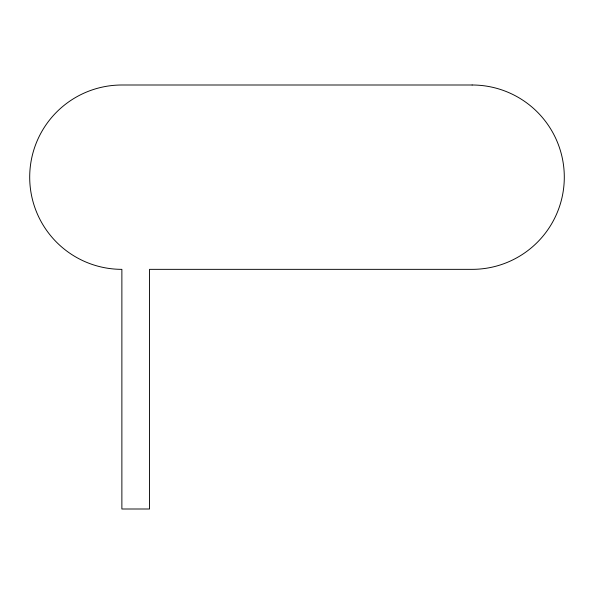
<?xml version="1.0" encoding="UTF-8"?>
<svg xmlns="http://www.w3.org/2000/svg" width="594" height="594" viewBox="0 0 594 594"><rect width="100%" height="100%" fill="white"/><g stroke="black" fill="none" stroke-linecap="round" stroke-linejoin="round"><path stroke-width="0.89" d="M472.126 85.001L121.874 85.001A92.174 92.174 0 0 0 29.7 177.175A92.174 92.174 0 0 0 121.874 269.349L121.874 508.999L149.525 508.999L149.525 269.349L472.126 269.349A92.174 92.174 0 0 0 564.3 177.175A92.174 92.174 0 0 0 472.126 85.001"/></g></svg>
